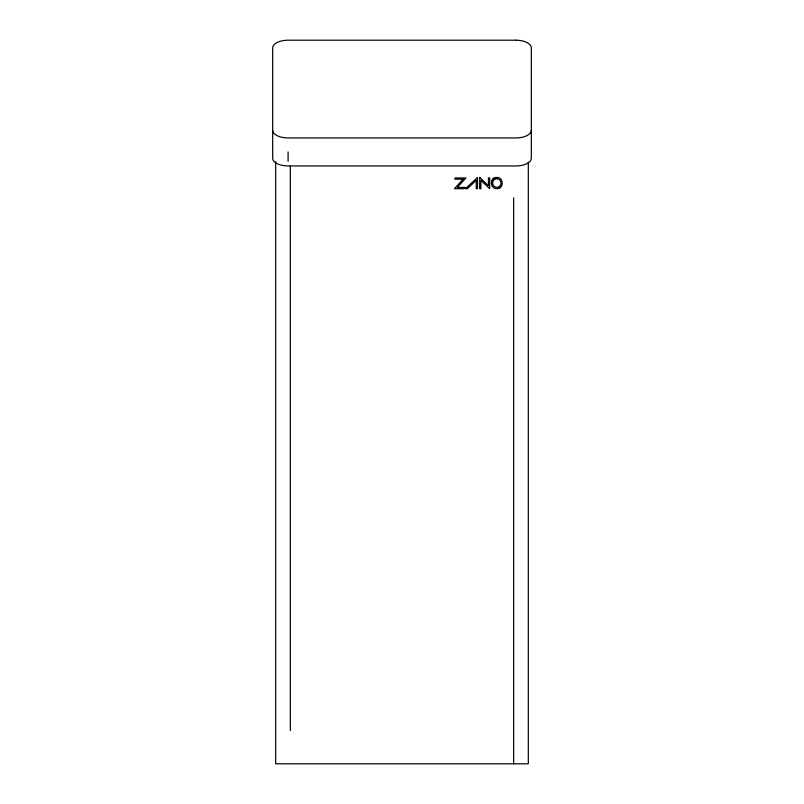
<?xml version="1.0" encoding="UTF-8"?>
<svg xmlns="http://www.w3.org/2000/svg" width="804" height="804" viewBox="0 0 804 804"><rect width="100%" height="100%" fill="white"/><g stroke="black" fill="none" stroke-linecap="round" stroke-linejoin="round"><path stroke-width="1.21" d="M496.179 178.689L496.179 177.413C489.897 177.935 489.827 188.116 496.179 188.689L496.179 187.412M497.455 187.412L497.455 188.689C503.736 188.166 503.806 177.985 497.455 177.413L497.455 178.689M491.887 180.418L493.636 178.387L496.179 177.413M501.746 185.674L499.998 187.704L497.455 188.689M528.318 162.287L528.318 763.8L275.682 763.8L275.682 161.704M513.655 197.794L513.655 763.8M290.344 165.735L290.344 730.504M288.093 151.946L288.093 161.282M272.677 130.238A15.417 7.708 0 0 0 288.093 137.946L515.907 137.946A15.417 7.708 0 0 0 531.323 130.238M496.189 187.362A4.372 4.372 0 0 1 496.189 178.749M497.445 178.739A4.372 4.372 0 0 1 497.445 187.352M479.676 177.413L479.666 188.689L480.933 188.689L480.933 180.357L489.676 188.689L489.676 177.925L488.42 177.935L488.42 185.744L479.676 177.413M463.094 179.202L454.441 188.689L463.948 188.689L465.305 187.422L457.305 187.422L465.978 177.935L454.953 177.935L454.953 179.202L463.094 179.202M476.259 180.317L467.325 188.689L465.466 188.689L477.516 177.423L477.516 188.689L476.259 188.689L476.259 180.317M515.907 40.2L288.093 40.2A15.417 7.708 0 0 0 272.677 47.908L272.677 158.237A15.417 7.708 0 0 0 288.093 165.946L515.907 165.946A15.417 7.708 0 0 0 531.323 158.237L531.323 47.908A15.417 7.708 0 0 0 515.907 40.2"/></g></svg>
